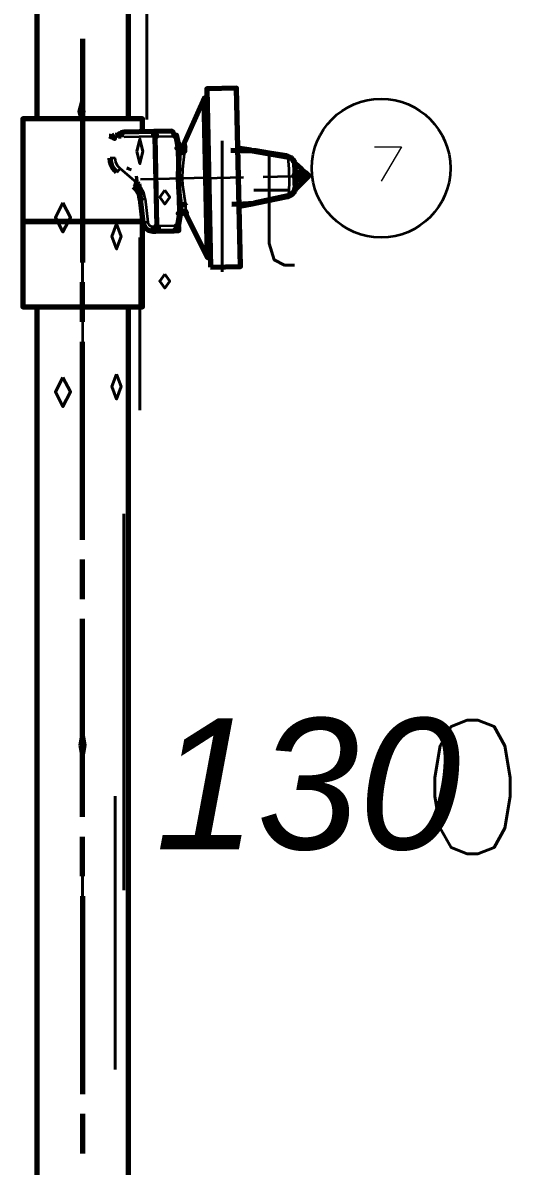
# Model space of a CAD drawing. Extents: x 0 to 174, y 0 to 33.
# Drawn here: x 46.502 to 47.47, y 17.474 to 19.747 of the extents above; entities that cross this region are included whole.
import ezdxf
from ezdxf.enums import TextEntityAlignment as Align

# ---------------------------------------------------------------- set-up
doc = ezdxf.new("R2010")
doc.units = 0
doc.layers.add('PDF2_문자', color=7, linetype='Continuous')
doc.layers.add('PDF2_형상', color=157, linetype='Continuous', true_color=0x405f80)
doc.layers.add('YOLO_TEXT', color=3, linetype='Continuous', true_color=0x008230)
doc.styles.add('OCR_LATIN', font='txt.shx')
doc.styles.add('PDF LucidaHandwriting Italic', font='ariali.ttf')

msp = doc.modelspace()

# ---------------------------------------------------------------- linework, layer by layer
at = {"layer": 'PDF2_형상', "lineweight": 70}
for points in [[(46.5296, 22.2553), (46.5296, 19.5564)], [(46.7119, 19.5564), (46.7119, 22.2553)], [(46.8679, 19.5971), (46.8622, 19.5969), (46.8178, 19.4979)], [(46.869, 19.2803), (46.8657, 19.4386), (46.8622, 19.5969)], [(46.7394, 19.5303), (46.7394, 19.5564), (46.5021, 19.5564), (46.5021, 19.3517), (46.5021, 19.1824), (46.7394, 19.1824), (46.7394, 19.3517), (46.7394, 19.3582)], [(46.6774, 19.5257), (46.6842, 19.5172), (46.6744, 19.5218), (46.6743, 19.5218)], [(46.6899, 19.5285), (46.6901, 19.5272), (46.6919, 19.519)], [(46.6907, 19.5243), (46.6939, 19.5271), (46.6974, 19.5286), (46.6986, 19.5285), (46.6996, 19.5287)], [(46.8128, 19.4932), (46.8133, 19.4917), (46.8161, 19.4894), (46.8187, 19.489), (46.821, 19.4896), (46.8238, 19.4917), (46.8238, 19.4962), (46.8211, 19.4939), (46.8172, 19.4935), (46.814, 19.4951), (46.8131, 19.4964), (46.8126, 19.4979), (46.8125, 19.4996), (46.8076, 19.5237), (46.8076, 19.5236), (46.8074, 19.5235), (46.805, 19.5225), (46.8031, 19.5219), (46.8026, 19.5251), (46.8008, 19.5299), (46.7979, 19.5315), (46.7622, 19.5308), (46.7032, 19.5296), (46.6974, 19.5286)], [(46.6974, 19.5294), (46.6974, 19.5286), (46.6976, 19.5197)], [(46.8218, 19.5068), (46.8219, 19.5064), (46.8235, 19.4988), (46.821, 19.4962), (46.8175, 19.4954), (46.8142, 19.4968), (46.8125, 19.4996), (46.8092, 19.4982), (46.8078, 19.4979), (46.8126, 19.4979), (46.8128, 19.4932), (46.811, 19.4658), (46.8103, 19.4374), (46.8192, 19.4376)], [(46.8108, 19.5081), (46.8114, 19.5064), (46.8114, 19.5062), (46.8115, 19.5054), (46.8128, 19.4986)], [(47.0261, 19.4826), (46.9953, 19.4875), (46.9647, 19.4922), (46.9583, 19.4928), (46.9365, 19.4928), (46.9149, 19.4929)], [(46.9553, 19.4936), (46.9371, 19.4964), (46.9339, 19.4969)], [(46.9583, 19.4928), (47.0268, 19.4808), (47.0267, 19.4821), (47.0264, 19.4825), (47.0262, 19.4826), (47.0261, 19.4826), (47.0283, 19.4822)], [(47.0268, 19.4808), (47.0283, 19.4804)], [(47.0279, 19.4014), (47.03, 19.4018), (47.03, 19.4019), (47.0301, 19.4019), (47.0301, 19.4024), (47.03, 19.4037), (47.0365, 19.4071), (47.0397, 19.4103), (47.0426, 19.4154), (47.0435, 19.4208), (47.0433, 19.4282), (47.0432, 19.4322), (47.0432, 19.4364), (47.0428, 19.4378), (47.0414, 19.4407), (47.041, 19.4419), (47.041, 19.4426), (47.0412, 19.4439), (47.0426, 19.4469), (47.0429, 19.4483), (47.0428, 19.4565), (47.0426, 19.4639), (47.0421, 19.4675), (47.0407, 19.471), (47.0383, 19.4743), (47.0354, 19.4771), (47.0319, 19.4792), (47.0283, 19.4804), (47.0285, 19.4817), (47.0283, 19.4821), (47.0283, 19.4822), (47.0349, 19.479), (47.0383, 19.4756), (47.0415, 19.47), (47.0426, 19.4639)], [(46.6889, 19.4497), (46.6851, 19.4532), (46.6811, 19.4588), (46.6779, 19.4649), (46.676, 19.4715), (46.6753, 19.4783)], [(46.7139, 19.4589), (46.7137, 19.4585), (46.7119, 19.4533)], [(47.0417, 19.4693), (47.0501, 19.4614), (47.054, 19.4579), (47.0576, 19.4544), (47.0612, 19.4512), (47.0642, 19.4485), (47.0639, 19.4488), (47.0607, 19.4501), (47.0565, 19.4503), (47.0514, 19.449), (47.0429, 19.4489)], [(46.7308, 19.4376), (46.725, 19.4371)], [(46.8103, 19.4374), (46.8121, 19.409), (46.8151, 19.3818), (46.8154, 19.3676), (46.8167, 19.3711), (46.8199, 19.3731), (46.8238, 19.3728), (46.8264, 19.3703), (46.8262, 19.3676), (46.826, 19.366)], [(47.0428, 19.4154), (47.051, 19.4236), (47.0631, 19.4357), (47.0644, 19.4371), (47.0701, 19.4429), (47.0642, 19.4485)], [(47.0432, 19.4358), (47.0517, 19.436), (47.0569, 19.435), (47.061, 19.4354), (47.0642, 19.4368), (47.0644, 19.4371)], [(47.0514, 19.449), (47.0539, 19.4483), (47.0558, 19.4461), (47.0565, 19.4429)], [(46.7219, 19.4214), (46.7271, 19.4161), (46.7311, 19.41), (46.7339, 19.4033), (46.7353, 19.3961), (46.7335, 19.4068), (46.7315, 19.4139), (46.7269, 19.4274), (46.7289, 19.4274), (46.7315, 19.4272), (46.7318, 19.4272), (46.7319, 19.4271)], [(46.7319, 19.4269), (46.7328, 19.419), (46.7338, 19.4112), (46.7346, 19.4036), (46.7349, 19.3999), (46.735, 19.3989), (46.7353, 19.3961), (46.7404, 19.35), (46.7438, 19.341), (46.7508, 19.3347), (46.7601, 19.3326), (46.7665, 19.3328), (46.8022, 19.3335), (46.8121, 19.3338), (46.8119, 19.3418)], [(47.0428, 19.4149), (47.0435, 19.4208), (47.0432, 19.4167), (47.0418, 19.4125), (47.0397, 19.4089), (47.0369, 19.4058), (47.0336, 19.4035), (47.03, 19.4019)], [(46.9171, 19.3865), (46.9389, 19.3874), (46.9606, 19.3885), (46.9669, 19.3893)], [(46.9364, 19.3832), (46.9576, 19.3874), (46.9669, 19.3893), (47.0279, 19.4014), (47.0282, 19.4017), (47.0283, 19.4021), (47.0285, 19.4032), (46.9606, 19.3885)], [(47.0285, 19.4032), (47.03, 19.4037)], [(46.8115, 19.3418), (46.8092, 19.3428), (46.8068, 19.3433), (46.8065, 19.3396), (46.8049, 19.3353), (46.8031, 19.3338), (46.8022, 19.3335), (46.8056, 19.3342), (46.8083, 19.336), (46.8104, 19.3386), (46.8115, 19.3418), (46.8153, 19.366), (46.8169, 19.3692), (46.8201, 19.3708), (46.8238, 19.3701), (46.8262, 19.3676)], [(46.8151, 19.3818), (46.8154, 19.3832), (46.8164, 19.3844), (46.8196, 19.3861), (46.8235, 19.3858), (46.825, 19.385), (46.8261, 19.3839)], [(46.8156, 19.3668), (46.8154, 19.366), (46.8154, 19.3658), (46.8156, 19.366)], [(46.824, 19.37), (46.869, 19.2803), (46.8747, 19.2804)], [(46.8156, 19.3661), (46.815, 19.3642)], [(46.5296, 19.1824), (46.5296, 17.2012)], [(46.7119, 17.2012), (46.7119, 19.1824)]]:
    msp.add_lwpolyline(points, dxfattribs=at)
at = {"layer": 'PDF2_형상', "color": 3, "lineweight": 70}
for points in [[(46.6208, 19.7149), (46.6208, 19.3517), (46.6208, 19.2706)], [(46.6208, 19.1525), (46.6208, 19.2313)], [(46.6208, 18.7194), (46.6208, 19.1131)], [(46.6208, 18.6013), (46.6208, 18.68)], [(46.6208, 18.1682), (46.6208, 18.5619)], [(46.6208, 18.0501), (46.6208, 18.1289)], [(46.6208, 18.0107), (46.6208, 17.6171)], [(46.6208, 17.5776), (46.6208, 17.4989)]]:
    msp.add_lwpolyline(points, dxfattribs=at)
at = {"layer": 'PDF2_형상', "color": 18, "lineweight": 35, "true_color": 0x260000}
for points in [[(46.6208, 19.7149), (46.6208, 19.3211)], [(46.6208, 19.5328), (46.6208, 19.6843)], [(46.6208, 19.4147), (46.6208, 19.4935)], [(46.6208, 19.2706), (46.6208, 19.4797), (46.6208, 19.3458)], [(46.8221, 19.4376), (46.7358, 19.4358)], [(46.8615, 19.4385), (46.9403, 19.4401)], [(46.9796, 19.441), (47.0658, 19.4429)], [(46.6208, 19.3753), (46.6208, 19.2237), (46.6208, 19.2818)], [(46.6208, 19.2276), (46.6208, 19.3064)], [(46.6208, 19.1525), (46.6208, 19.2313)], [(46.6208, 19.1883), (46.6208, 19.0544)], [(46.6208, 18.7194), (46.6208, 19.1131)], [(46.6208, 18.6013), (46.6208, 18.68)], [(46.6208, 18.1682), (46.6208, 18.5619)], [(46.6208, 18.0501), (46.6208, 18.1289)], [(46.6208, 18.0107), (46.6208, 17.6171)], [(46.6208, 17.5776), (46.6208, 17.4989)]]:
    msp.add_lwpolyline(points, dxfattribs=at)
at = {"layer": 'PDF2_형상', "lineweight": 70}
for points in [[(46.8751, 19.2615), (46.9342, 19.2628), (46.9267, 19.6171), (46.8676, 19.6158)], [(46.7625, 19.5211), (46.7622, 19.5308), (46.7632, 19.5306), (46.765, 19.5292), (46.7669, 19.5249), (46.7674, 19.5211)], [(46.8154, 19.366), (46.8154, 19.3661), (46.8153, 19.3661), (46.8153, 19.3662), (46.814, 19.3667), (46.8106, 19.3676), (46.8142, 19.3676), (46.8154, 19.3676)], [(46.7394, 19.3517), (46.5021, 19.3517)], [(46.7711, 19.3426), (46.7711, 19.341), (46.7699, 19.3357), (46.7683, 19.3336), (46.7675, 19.3329), (46.7665, 19.3328), (46.7665, 19.3335), (46.7662, 19.3425)]]:
    msp.add_lwpolyline(points, close=True, dxfattribs=at)
at = {"layer": 'PDF2_형상', "lineweight": 35}
for points in [[(46.6919, 19.519), (46.6976, 19.5197)], [(46.7601, 19.3326), (46.7599, 19.3424), (46.7662, 19.3425), (46.7625, 19.5211), (46.7035, 19.5199)], [(46.8714, 19.4387), (46.8657, 19.4386), (46.8192, 19.4376), (46.8197, 19.4564), (46.8218, 19.4747), (46.8239, 19.4917)], [(46.8238, 19.4962), (46.8235, 19.4988)], [(46.9292, 19.4968), (46.9339, 19.4969)], [(46.9293, 19.4931), (46.9553, 19.4936)], [(47.0283, 19.4804), (47.0304, 19.456), (47.031, 19.4282), (47.03, 19.4037)], [(46.6753, 19.4783), (46.676, 19.4785), (46.6849, 19.4786), (46.685, 19.4786), (46.6862, 19.4706), (46.6897, 19.4632), (46.6951, 19.4571)], [(47.0501, 19.4614), (47.0493, 19.4606), (47.044, 19.4547), (47.0565, 19.4503)], [(46.7219, 19.4214), (46.7224, 19.4219), (46.7282, 19.4287), (46.6951, 19.4571), (46.6889, 19.4497)], [(46.8264, 19.3703), (46.8261, 19.3839), (46.8217, 19.4111), (46.8199, 19.4243), (46.8192, 19.4376)], [(47.041, 19.4426), (47.0565, 19.4429), (47.0606, 19.4444), (47.0639, 19.4488)], [(47.041, 19.4419), (47.0565, 19.4424), (47.0607, 19.4411), (47.0625, 19.4393), (47.0642, 19.4368)], [(47.0428, 19.456), (47.044, 19.4547), (47.0428, 19.4547)], [(47.0569, 19.435), (47.0446, 19.43), (47.051, 19.4236)], [(47.0565, 19.4424), (47.056, 19.4392), (47.0542, 19.4369), (47.0517, 19.436)], [(46.745, 19.3972), (46.7421, 19.409), (46.7364, 19.4199), (46.7282, 19.4287)], [(47.0433, 19.4287), (47.0446, 19.43), (47.0433, 19.43)], [(46.7353, 19.3961), (46.7357, 19.3961), (46.7361, 19.3963), (46.7382, 19.3964), (46.745, 19.3972), (46.75, 19.351), (46.7411, 19.35), (46.7404, 19.35)], [(46.9576, 19.3874), (46.9315, 19.3868)], [(46.9364, 19.3832), (46.9315, 19.3831)], [(46.75, 19.351), (46.7504, 19.3492), (46.751, 19.3476), (46.7522, 19.3458), (46.7532, 19.3447), (46.7549, 19.3436), (46.7564, 19.3429), (46.7583, 19.3424), (46.7599, 19.3424)]]:
    msp.add_lwpolyline(points, dxfattribs=at)
msp.add_lwpolyline([(46.8106, 19.3676), (46.8068, 19.3433), (46.7711, 19.3426), (46.7674, 19.5211), (46.8031, 19.5219), (46.8078, 19.4979)], close=True, dxfattribs=at)
at = {"layer": 'PDF2_형상', "color": 18, "lineweight": 13, "true_color": 0x260000}
msp.add_lwpolyline([(47.2007, 19.5008), (47.2542, 19.5008), (47.2142, 19.4319)], dxfattribs=at)
at = {"layer": 'PDF2_형상', "color": 18, "lineweight": 35, "true_color": 0x260000}
msp.add_circle((47.2137, 19.4581), 0.1378, dxfattribs=at)

# ---------------------------------------------------------------- texts
at = {"layer": 'PDF2_문자', "insert": (46.765, 18.2323), "char_height": 0.2605, "attachment_point": 4, "style": 'PDF LucidaHandwriting Italic'}
msp.add_mtext('130', dxfattribs=at)
at = {"layer": 'YOLO_TEXT', "style": 'OCR_LATIN'}
for s, height, p, p2 in [('l', 0.4026, (46.6821, 19.5549), (46.8152, 19.5549)), (':', 0.4058, (46.5914, 19.5517), (46.6455, 19.5517)), ('i', 0.5144, (46.7114, 18.9771), (46.7577, 18.9771)), ('I', 0.2606, (46.8549, 19.2521), (46.9414, 19.2521)), ('t', 0.2237, (46.9405, 19.2654), (47.0622, 19.2654)), (':', 0.2925, (46.7345, 19.2196), (46.8336, 19.2196)), (':', 0.6072, (46.5068, 18.9842), (46.6567, 18.9842)), (':', 0.5223, (46.6419, 18.999), (46.7343, 18.999)), ('l', 0.7481, (46.6621, 18.0224), (46.7438, 18.0224)), ('0', 0.2652, (47.2887, 18.0951), (47.5021, 18.0951)), ('i', 0.645, (46.5998, 17.6658), (46.6413, 17.6658)), ('l', 0.5437, (46.6544, 17.6658), (46.7166, 17.6658))]:
    msp.add_text(s, height=height, dxfattribs=at).set_placement(p, p2, align=Align.FIT)

doc.saveas('drawing.dxf')
